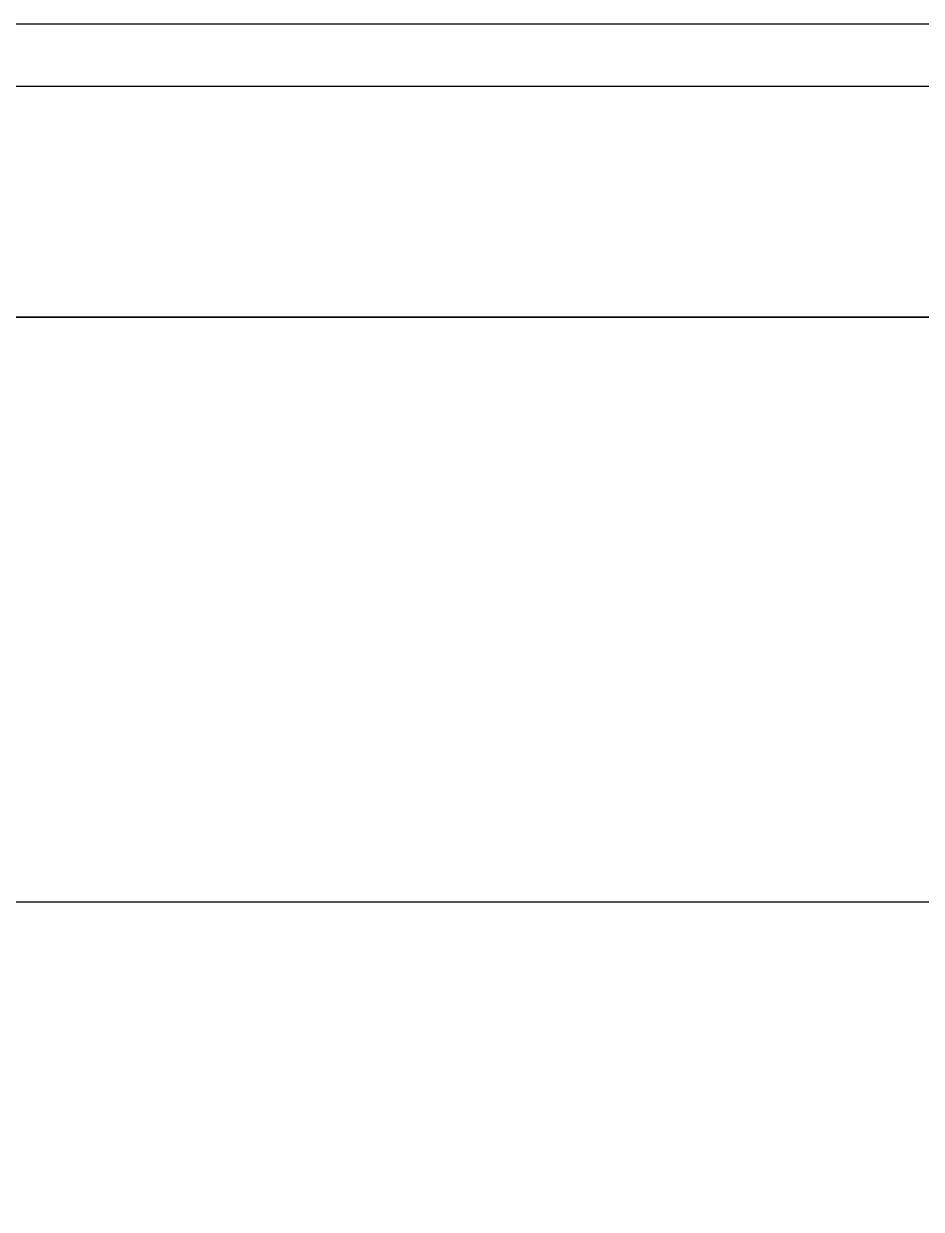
# Model space of a CAD drawing. Header units: millimetres. Extents: x 4862 to 20554, y 7569 to 11262.
# Drawn here: x 11729.5 to 11768.8, y 7959.5 to 8011.4 of the extents above; entities that cross this region are included whole.
import ezdxf

# ---------------------------------------------------------------- set-up
doc = ezdxf.new("R2010")
doc.units = ezdxf.units.MM

# ---------------------------------------------------------------- blocks, each defined once
blk = doc.blocks.new('A$C398a0407')
blk.add_line((443.2, 6546.9), (8134, 6546.9))
for points in [[(9632, 0), (0, 0), (0, 6848), (9632, 6848)], [(9568, 64), (64, 64), (64, 6784), (9568, 6784)]]:
    blk.add_lwpolyline(points, close=True)
blk = doc.blocks.new('A$Caecb7373')
at = {"color": 1}
blk.add_lwpolyline([(0, 821.76), (1155.84, 821.76), (1155.84, 0), (0, 0)], close=True, dxfattribs=at)

msp = doc.modelspace()

# ---------------------------------------------------------------- linework, layer by layer
msp.add_lwpolyline([(11441.216, 7972.955), (11769.837, 7972.955), (11769.837, 7998.573), (11441.216, 7998.573)], close=True)

# ---------------------------------------------------------------- block references
at = {"xscale": 0.04272931359989835, "yscale": 0.04272931359989835, "zscale": 0.04272931359989835}
msp.add_blockref('A$C398a0407', (11422.278, 7718.828), dxfattribs=at)
at = {"color": 1, "xscale": 0.3560776133324826, "yscale": 0.3560776133324826, "zscale": 0.3560776133324826}
msp.add_blockref('A$Caecb7373', (11422.278, 7718.828), dxfattribs=at)

doc.saveas('drawing.dxf')
